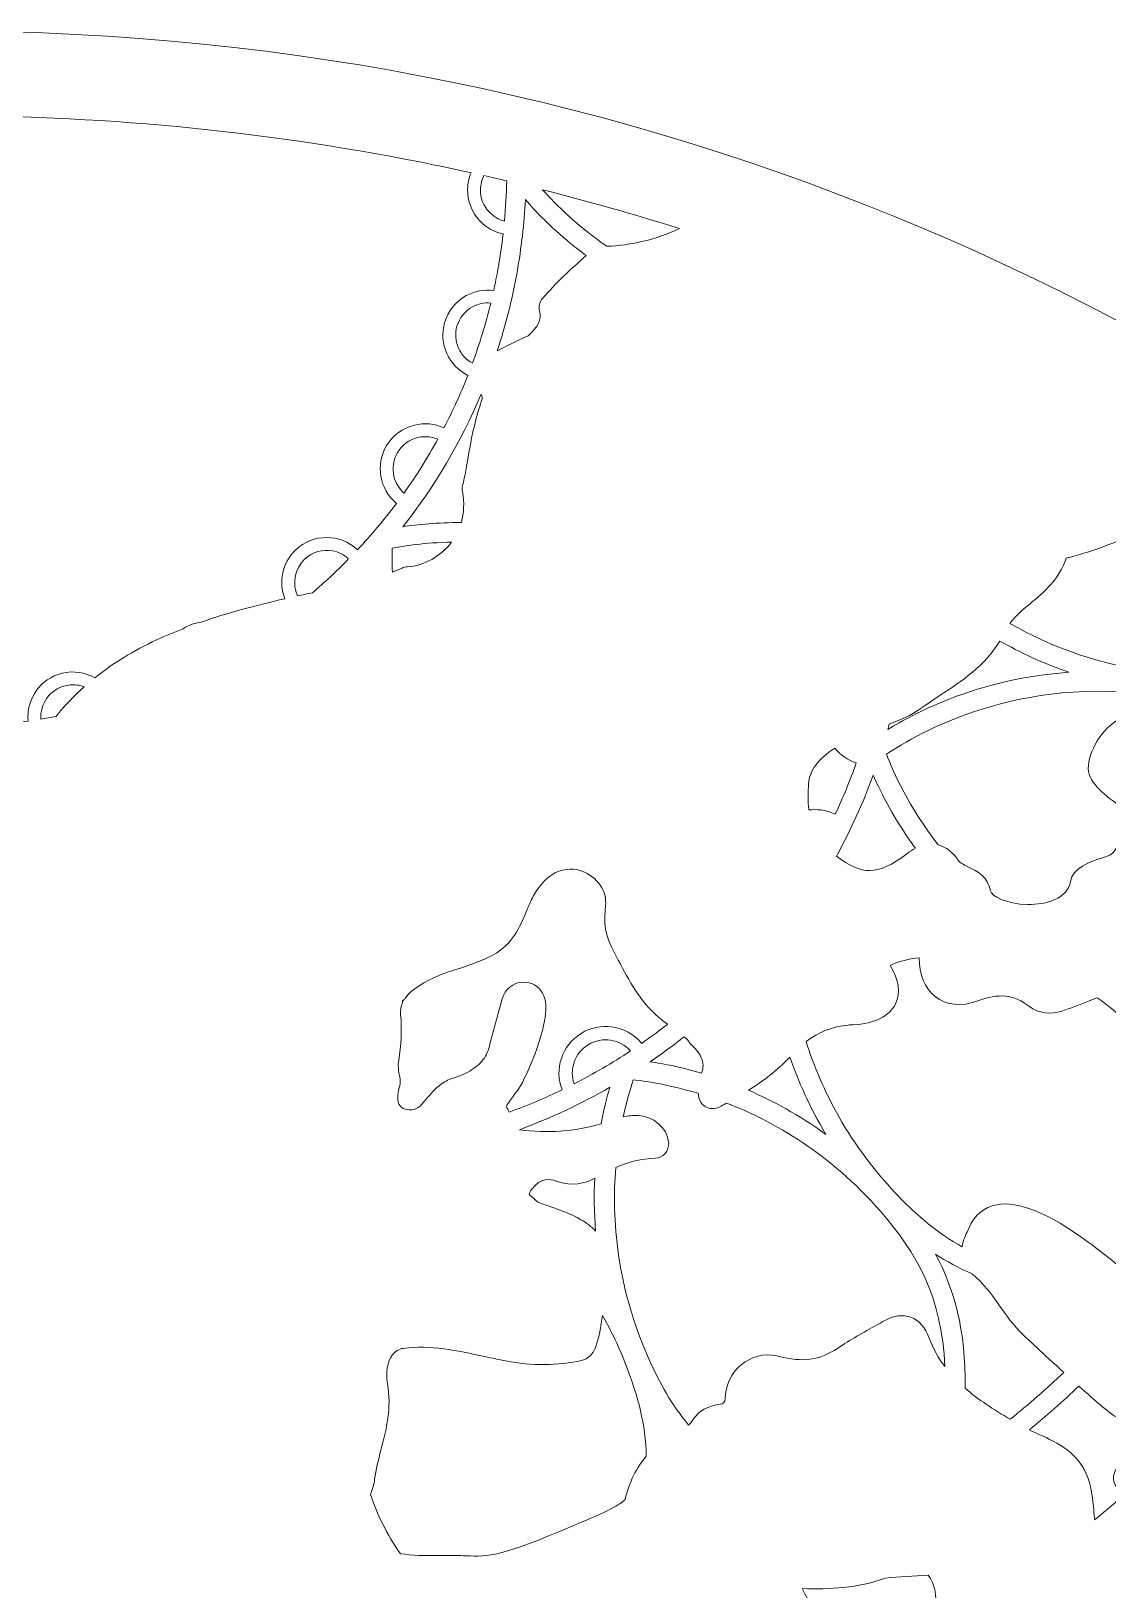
# Model space of a CAD drawing. Header units: millimetres. Extents: x -1844 to 2932, y -490 to 399.
# Drawn here: x -412.5 to -221.7, y 122.3 to 398.6 of the extents above; entities that cross this region are included whole.
import ezdxf

# ---------------------------------------------------------------- set-up
doc = ezdxf.new("R2010")
doc.units = ezdxf.units.MM
doc.header["$MEASUREMENT"] = 0
doc.layers.add('Layer 3', color=7, linetype='Continuous')

# ---------------------------------------------------------------- blocks, each defined once
blk = doc.blocks.new('block 2')
at = {"layer": 'Layer 3', "lineweight": 0}
for points, knots in [([(-427.53, 398.64), (-673.02, 398.64), (-872.03, 199.63), (-872.03, -45.86), (-872.03, -291.35), (-673.02, -490.36), (-427.53, -490.36), (-182.04, -490.36), (16.97, -291.35), (16.97, -45.86), (16.97, 199.63), (-182.04, 398.64), (-427.53, 398.64)], [0, 0, 0, 0, 1, 1, 1, 2, 2, 2, 3, 3, 3, 4, 4, 4, 4]), ([(-423.38, 275.47), (-423.62, 279.58), (-426.99, 282.89), (-431.18, 282.98), (-435.21, 283.06), (-438.6, 280.12), (-439.22, 276.25), (-440.8, 276.46), (-442.38, 276.7), (-443.97, 276.98), (-445.42, 277.24), (-446.86, 277.54), (-448.29, 277.86), (-447.94, 279.68), (-448.23, 281.55), (-449.14, 283.2), (-450.17, 285.06), (-451.86, 286.42), (-453.91, 287.01), (-457.8, 288.14), (-461.85, 286.16), (-463.43, 282.56), (-466.53, 283.8), (-469.55, 285.19), (-472.48, 286.73), (-471.45, 288.52), (-471.15, 290.61), (-471.65, 292.63), (-471.91, 293.69), (-472.38, 294.67), (-473.02, 295.52), (-472.85, 295.76), (-472.67, 296), (-472.49, 296.25), (-471.76, 297.2), (-470.95, 298.1), (-470.32, 298.78), (-470.05, 299.08), (-469.85, 299.44), (-469.74, 299.83), (-469.62, 300.3), (-469.49, 300.76), (-469.36, 301.22), (-468, 305.87), (-466.54, 311.41), (-466.02, 317.27), (-465.81, 319.67), (-465.72, 322.14), (-465.73, 324.85), (-465.74, 325.07), (-465.77, 325.29), (-465.83, 325.5), (-466.27, 327.09), (-466.6, 328.8), (-466.91, 330.44), (-466.91, 330.44), (-467.07, 331.27), (-467.07, 331.27), (-467.08, 331.28), (-467.08, 331.29), (-467.08, 331.31), (-467.08, 331.31), (-467.16, 331.68), (-467.16, 331.68), (-467.22, 331.94), (-467.27, 332.21), (-467.33, 332.47), (-467.49, 333.16), (-467.64, 333.76), (-467.79, 334.32), (-467.96, 334.96), (-468.22, 335.55), (-468.47, 336.13), (-468.68, 336.6), (-468.91, 337.14), (-468.97, 337.45), (-469.03, 337.77), (-469.15, 338.08), (-469.33, 338.35), (-469.33, 338.35), (-469.41, 338.48), (-469.41, 338.48), (-469.55, 338.69), (-469.68, 338.91), (-469.84, 339.12), (-469.94, 339.27), (-470.05, 339.41), (-470.18, 339.56), (-470.34, 339.77), (-470.53, 339.94), (-470.74, 340.08), (-470.8, 340.13), (-470.85, 340.19), (-470.91, 340.24), (-470.97, 340.29), (-471.02, 340.35), (-471.08, 340.4), (-471.19, 340.5), (-471.26, 340.56), (-471.3, 340.61), (-471.48, 340.79), (-471.69, 340.94), (-471.91, 341.06), (-472.26, 341.24), (-472.6, 341.38), (-472.88, 341.49), (-472.98, 341.53), (-473.07, 341.57), (-473.16, 341.61), (-473.27, 341.65), (-473.31, 341.68), (-473.31, 341.68), (-473.51, 341.8), (-473.73, 341.89), (-473.96, 341.94), (-474.15, 341.99), (-474.36, 342.04), (-474.54, 342.07), (-474.54, 342.07), (-474.65, 342.09), (-474.65, 342.09), (-475.21, 342.23), (-475.81, 342.35), (-476.43, 342.44), (-476.57, 342.47), (-476.73, 342.48), (-476.97, 342.5), (-477.2, 342.58), (-477.45, 342.62), (-477.71, 342.62), (-477.71, 342.62), (-477.71, 342.62), (-477.71, 342.62), (-477.95, 342.62), (-478.18, 342.63), (-478.42, 342.63), (-478.83, 342.64), (-479.25, 342.65), (-479.7, 342.64), (-482.31, 342.6), (-484.88, 342.31), (-487.36, 342.03), (-491.65, 341.54), (-495.7, 341.08), (-499.78, 341.86), (-504.87, 342.84), (-509.97, 345.87), (-514.94, 350.86), (-514.75, 351.92), (-514.77, 353.04), (-515.04, 354.15), (-515.55, 356.22), (-516.84, 357.97), (-518.67, 359.07), (-520.07, 359.92), (-521.66, 360.3), (-523.26, 360.2), (-523.65, 360.76), (-524.02, 361.32), (-524.37, 361.9), (-524.7, 364.64), (-524.92, 367.39), (-525.02, 370.16), (-522.28, 370.27), (-519.89, 371.77), (-518.54, 373.97), (-517.06, 374.29), (-515.58, 374.61), (-514.1, 374.91), (-485.81, 380.7), (-456.68, 383.64), (-427.53, 383.64), (-398.38, 383.64), (-369.25, 380.7), (-340.95, 374.91), (-338.81, 374.47), (-336.68, 374.01), (-334.54, 373.54), (-334.92, 372.63), (-335.13, 371.66), (-335.15, 370.64), (-335.19, 368.51), (-334.4, 366.49), (-332.93, 364.95), (-331.81, 363.79), (-330.4, 363.01), (-328.85, 362.68), (-329.09, 360.64), (-329.38, 358.59), (-329.75, 356.54), (-329.98, 355.24), (-330.25, 353.95), (-330.53, 352.67), (-332.2, 352.88), (-333.9, 352.58), (-335.4, 351.75), (-337.27, 350.72), (-338.63, 349.02), (-339.22, 346.97), (-340.31, 343.21), (-338.49, 339.3), (-335.1, 337.61), (-336.36, 334.43), (-337.78, 331.33), (-339.35, 328.31), (-340.98, 329.06), (-342.8, 329.23), (-344.57, 328.8), (-346.64, 328.29), (-348.39, 327), (-349.5, 325.18), (-351.56, 321.76), (-350.75, 317.4), (-347.76, 314.92), (-349.9, 312.06), (-352.2, 309.33), (-354.65, 306.71), (-357.72, 309.6), (-362.57, 309.61), (-365.64, 306.65), (-368.03, 304.36), (-368.67, 300.93), (-367.55, 298.02), (-372.46, 296.9), (-377.46, 295.58), (-382.38, 293.87), (-383.32, 293.74), (-384.26, 293.45), (-385.14, 292.96), (-385.28, 292.88), (-385.41, 292.79), (-385.54, 292.71), (-387.13, 292.09), (-388.71, 291.43), (-390.27, 290.71), (-394.33, 288.84), (-397.98, 286.6), (-401.21, 284.01), (-402.91, 284.97), (-404.96, 285.31), (-407.01, 284.81), (-410.88, 283.86), (-413.39, 280.2), (-413.04, 276.34), (-416.46, 275.87), (-419.91, 275.58), (-423.38, 275.47)], [0, 0, 0, 0, 1, 1, 1, 2, 2, 2, 3, 3, 3, 4, 4, 4, 5, 5, 5, 6, 6, 6, 7, 7, 7, 8, 8, 8, 9, 9, 9, 10, 10, 10, 11, 11, 11, 12, 12, 12, 13, 13, 13, 14, 14, 14, 15, 15, 15, 16, 16, 16, 17, 17, 17, 18, 18, 18, 19, 19, 19, 20, 20, 20, 21, 21, 21, 22, 22, 22, 23, 23, 23, 24, 24, 24, 25, 25, 25, 26, 26, 26, 27, 27, 27, 28, 28, 28, 29, 29, 29, 30, 30, 30, 31, 31, 31, 32, 32, 32, 33, 33, 33, 34, 34, 34, 35, 35, 35, 36, 36, 36, 37, 37, 37, 38, 38, 38, 39, 39, 39, 40, 40, 40, 41, 41, 41, 42, 42, 42, 43, 43, 43, 44, 44, 44, 45, 45, 45, 46, 46, 46, 47, 47, 47, 48, 48, 48, 49, 49, 49, 50, 50, 50, 51, 51, 51, 52, 52, 52, 53, 53, 53, 54, 54, 54, 55, 55, 55, 56, 56, 56, 57, 57, 57, 58, 58, 58, 59, 59, 59, 60, 60, 60, 61, 61, 61, 62, 62, 62, 63, 63, 63, 64, 64, 64, 65, 65, 65, 66, 66, 66, 67, 67, 67, 68, 68, 68, 69, 69, 69, 70, 70, 70, 71, 71, 71, 72, 72, 72, 73, 73, 73, 74, 74, 74, 75, 75, 75, 76, 76, 76, 77, 77, 77, 78, 78, 78, 79, 79, 79, 80, 80, 80, 81, 81, 81, 82, 82, 82, 82]), ([(-332.27, 373.03), (-330.91, 372.72), (-329.56, 372.41), (-328.21, 372.09), (-328.26, 369.72), (-328.4, 367.35), (-328.62, 364.97), (-329.62, 365.23), (-330.54, 365.76), (-331.28, 366.53), (-332.34, 367.63), (-332.9, 369.08), (-332.87, 370.6), (-332.85, 371.46), (-332.64, 372.28), (-332.27, 373.03)], [0, 0, 0, 0, 1, 1, 1, 2, 2, 2, 3, 3, 3, 4, 4, 4, 5, 5, 5, 5]), ([(-297.61, 363.63), (-301.78, 361.7), (-306.1, 360.65), (-310.5, 360.51), (-315.68, 364.12), (-319.45, 367.83), (-321.86, 370.53), (-313.72, 368.46), (-305.63, 366.17), (-297.61, 363.63)], [0, 0, 0, 0, 1, 1, 1, 2, 2, 2, 3, 3, 3, 3]), ([(-324.91, 368.78), (-323.09, 366.67), (-320.44, 363.92), (-316.91, 361.02), (-316.06, 360.32), (-315.12, 359.59), (-314.12, 358.85), (-316.97, 356.41), (-319.56, 353.88), (-321.84, 351.3), (-322.38, 350.69), (-322.59, 349.85), (-322.4, 349.06), (-321.99, 347.37), (-322.63, 346.39), (-324.44, 344.6), (-326.61, 343.67), (-328.44, 342.75), (-329.91, 341.94), (-328.42, 346.48), (-327.24, 351.15), (-326.38, 355.94), (-325.62, 360.22), (-325.13, 364.51), (-324.91, 368.78)], [0, 0, 0, 0, 1, 1, 1, 2, 2, 2, 3, 3, 3, 4, 4, 4, 5, 5, 5, 6, 6, 6, 7, 7, 7, 8, 8, 8, 8]), ([(-334.29, 339.76), (-336.58, 341.01), (-337.78, 343.73), (-337.03, 346.34), (-336.61, 347.8), (-335.64, 349.01), (-334.3, 349.75), (-333.29, 350.3), (-332.17, 350.54), (-331.05, 350.44), (-331.93, 346.8), (-333.01, 343.23), (-334.29, 339.76)], [0, 0, 0, 0, 1, 1, 1, 2, 2, 2, 3, 3, 3, 4, 4, 4, 4]), ([(-332.77, 334.26), (-332.69, 334.05), (-332.61, 333.84), (-332.52, 333.62), (-333.43, 330.99), (-334.15, 328.17), (-334.71, 325.05), (-334.8, 324.53), (-334.89, 324.01), (-334.98, 323.49), (-335.3, 321.68), (-335.63, 319.81), (-336.04, 318.02), (-336.12, 317.69), (-336.13, 317.35), (-336.07, 317.02), (-335.72, 315.01), (-335.77, 313.2), (-336.25, 311.52), (-340.47, 311.55), (-344, 311.19), (-346.62, 310.79), (-340.96, 317.94), (-336.31, 325.82), (-332.77, 334.26)], [0, 0, 0, 0, 1, 1, 1, 2, 2, 2, 3, 3, 3, 4, 4, 4, 5, 5, 5, 6, 6, 6, 7, 7, 7, 8, 8, 8, 8]), ([(-346.42, 316.75), (-347.29, 317.52), (-347.92, 318.53), (-348.2, 319.68), (-348.56, 321.16), (-348.33, 322.69), (-347.54, 324), (-346.76, 325.3), (-345.51, 326.22), (-344.03, 326.58), (-343.24, 326.78), (-342.44, 326.8), (-341.66, 326.66), (-341.24, 326.59), (-340.82, 326.46), (-340.43, 326.29), (-342.24, 323), (-344.24, 319.81), (-346.42, 316.75)], [0, 0, 0, 0, 1, 1, 1, 2, 2, 2, 3, 3, 3, 4, 4, 4, 5, 5, 5, 6, 6, 6, 6]), ([(-235.48, 297.13), (-233.03, 299.17), (-230.28, 301.46), (-229.1, 305.2), (-228.96, 305.25), (-228.78, 305.3), (-228.56, 305.35), (-223.86, 306.53), (-219.39, 308.42), (-215.06, 310.24), (-208.69, 312.92), (-202.63, 315.46), (-195.96, 315.93), (-193.08, 314.08), (-190.23, 312.2), (-187.4, 310.29), (-182.19, 306.77), (-177.06, 303.13), (-172, 299.38), (-173.26, 298.44), (-174.53, 297.44), (-175.8, 296.38), (-182.75, 290.56), (-188.94, 287.35), (-194.92, 285.77), (-194.61, 287.72), (-194.71, 289.79), (-195.96, 291.1), (-197.44, 292.67), (-198.9, 292.91), (-199.86, 292.84), (-202.17, 292.66), (-203.53, 290.72), (-204.52, 289.3), (-204.76, 288.95), (-204.99, 288.62), (-205.16, 288.43), (-205.16, 288.43), (-205.6, 287.92), (-205.6, 287.92), (-206.58, 286.78), (-207.54, 285.66), (-208.53, 284.59), (-209.57, 284.65), (-210.61, 284.73), (-211.67, 284.84), (-222.86, 286.01), (-231.99, 289.59), (-239.07, 293.65), (-238.16, 294.89), (-236.85, 295.99), (-235.48, 297.13)], [0, 0, 0, 0, 1, 1, 1, 2, 2, 2, 3, 3, 3, 4, 4, 4, 5, 5, 5, 6, 6, 6, 7, 7, 7, 8, 8, 8, 9, 9, 9, 10, 10, 10, 11, 11, 11, 12, 12, 12, 13, 13, 13, 14, 14, 14, 15, 15, 15, 16, 16, 16, 17, 17, 17, 17]), ([(-364.06, 305.01), (-362.69, 306.32), (-360.83, 306.82), (-359.1, 306.51), (-358.08, 306.32), (-357.1, 305.87), (-356.29, 305.13), (-356.35, 305.03), (-356.43, 304.9), (-356.52, 304.77), (-358.47, 302.8), (-360.51, 300.9), (-362.64, 299.08), (-363.52, 298.9), (-364.4, 298.71), (-365.28, 298.52), (-366.26, 300.66), (-365.85, 303.28), (-364.06, 305.01)], [0, 0, 0, 0, 1, 1, 1, 2, 2, 2, 3, 3, 3, 4, 4, 4, 5, 5, 5, 6, 6, 6, 6]), ([(-337.98, 308.05), (-339.88, 305.56), (-342.87, 303.85), (-345.82, 303.69), (-346.15, 303.67), (-346.47, 303.59), (-346.77, 303.45), (-347.32, 303.18), (-347.89, 302.94), (-348.47, 302.71), (-348.56, 304.45), (-348.56, 305.89), (-348.52, 306.96), (-346.38, 307.39), (-342.71, 307.97), (-337.98, 308.05)], [0, 0, 0, 0, 1, 1, 1, 2, 2, 2, 3, 3, 3, 4, 4, 4, 5, 5, 5, 5]), ([(-260.44, 275.79), (-258.49, 276.51), (-256.54, 277.32), (-254.8, 278.59), (-253.71, 279.38), (-252.59, 280.12), (-251.4, 280.9), (-247.52, 283.45), (-243.53, 286.09), (-240.82, 290.52), (-237.32, 288.53), (-233.24, 286.59), (-228.59, 284.98), (-237.58, 284.34), (-245.04, 282.14), (-250.42, 279.98), (-254.78, 278.23), (-258.23, 276.35), (-260.69, 274.84), (-260.6, 275.16), (-260.52, 275.48), (-260.44, 275.79)], [0, 0, 0, 0, 1, 1, 1, 2, 2, 2, 3, 3, 3, 4, 4, 4, 5, 5, 5, 6, 6, 6, 7, 7, 7, 7]), ([(-212.49, 280.76), (-212.48, 280.76), (-212.48, 280.76), (-212.47, 280.76), (-214.41, 279.15), (-216.55, 277.81), (-219.08, 276.91), (-222.2, 275.81), (-224.85, 271.53), (-225.14, 268.44), (-225.4, 265.62), (-222.49, 263.44), (-219.92, 261.51), (-219.92, 261.51), (-219.75, 261.38), (-219.75, 261.38), (-219.36, 260.31), (-219.06, 257.02), (-219.91, 254.56), (-220.16, 253.83), (-220.61, 252.9), (-221.36, 252.56), (-221.53, 252.48), (-222.03, 252.31), (-222.44, 252.17), (-225.01, 251.3), (-227.92, 250.31), (-228.32, 247.88), (-228.82, 244.82), (-232.69, 243.77), (-235.86, 243.81), (-239.77, 243.86), (-242.38, 245.39), (-242.49, 246.21), (-242.84, 248.72), (-244.96, 249.75), (-246.37, 250.43), (-247.03, 250.75), (-247.78, 251.11), (-248.02, 251.46), (-249.11, 253.07), (-250.34, 254.03), (-251.75, 254.38), (-256.97, 261.16), (-259.74, 267.33), (-260.93, 270.44), (-255.37, 274.22), (-237.36, 284.63), (-212.49, 280.76)], [0, 0, 0, 0, 1, 1, 1, 2, 2, 2, 3, 3, 3, 4, 4, 4, 5, 5, 5, 6, 6, 6, 7, 7, 7, 8, 8, 8, 9, 9, 9, 10, 10, 10, 11, 11, 11, 12, 12, 12, 13, 13, 13, 14, 14, 14, 15, 15, 15, 16, 16, 16, 16]), ([(-408.09, 277.17), (-408.99, 276.99), (-409.88, 276.83), (-410.79, 276.68), (-410.97, 279.39), (-409.18, 281.92), (-406.46, 282.6), (-405.66, 282.79), (-404.86, 282.81), (-404.1, 282.67), (-403.76, 282.61), (-403.43, 282.52), (-403.1, 282.4), (-404.92, 280.78), (-406.58, 279.03), (-408.09, 277.17)], [0, 0, 0, 0, 1, 1, 1, 2, 2, 2, 3, 3, 3, 4, 4, 4, 5, 5, 5, 5]), ([(-274.72, 265.22), (-274.57, 267.55), (-273.07, 269.61), (-270.09, 271.53), (-269.12, 270.35), (-267.82, 269.42), (-266.28, 268.92), (-267.37, 265.81), (-268.62, 262.77), (-270, 259.8), (-270.82, 260.2), (-271.68, 260.46), (-272.54, 260.57), (-273.25, 260.66), (-273.97, 260.66), (-274.68, 260.57), (-274.85, 262.15), (-274.81, 263.75), (-274.72, 265.22)], [0, 0, 0, 0, 1, 1, 1, 2, 2, 2, 3, 3, 3, 4, 4, 4, 5, 5, 5, 6, 6, 6, 6]), ([(-257.75, 256.6), (-257.15, 255.7), (-256.5, 254.76), (-255.78, 253.78), (-256.29, 253.51), (-256.8, 253.19), (-257.33, 252.79), (-262.53, 248.82), (-265.31, 249.03), (-269.79, 252.36), (-267.27, 256.97), (-265.08, 261.77), (-263.27, 266.74), (-262.12, 264.09), (-260.34, 260.55), (-257.75, 256.6)], [0, 0, 0, 0, 1, 1, 1, 2, 2, 2, 3, 3, 3, 4, 4, 4, 5, 5, 5, 5]), ([(-310.59, 238.91), (-310.14, 237.09), (-309.25, 235.43), (-308.46, 233.97), (-308.33, 233.72), (-308.19, 233.47), (-308.06, 233.22), (-306.2, 229.68), (-304.09, 226), (-300.72, 223.35), (-300.39, 223.09), (-300.05, 222.84), (-299.71, 222.6), (-299.9, 222.45), (-300.08, 222.3), (-300.26, 222.16), (-301.59, 221.14), (-302.93, 220.15), (-304.3, 219.2), (-305.66, 220.86), (-307.58, 221.87), (-309.62, 222.13), (-311.44, 222.37), (-313.34, 222.01), (-315.02, 220.97), (-318.47, 218.85), (-319.82, 214.6), (-318.42, 210.95), (-321.48, 209.47), (-324.61, 208.16), (-327.79, 207), (-327.94, 207.35), (-328.13, 207.68), (-328.33, 208), (-327.94, 208.65), (-327.45, 209.31), (-326.94, 209.99), (-326.64, 210.39), (-326.34, 210.79), (-326.06, 211.2), (-325.41, 212.12), (-323.93, 215.3), (-322.84, 218.4), (-320.67, 224.57), (-321.18, 226.82), (-321.87, 228.09), (-322.57, 229.38), (-323.84, 230.08), (-325.35, 230.03), (-327.08, 229.97), (-328.56, 228.78), (-329.02, 227.07), (-329.02, 227.07), (-331.07, 219.5), (-331.07, 219.5), (-331.37, 218.4), (-331.65, 217.37), (-332.15, 216.6), (-332.68, 215.8), (-333.57, 215.11), (-334.46, 214.49), (-335.28, 213.91), (-336.27, 213.46), (-337.49, 213.1), (-338.33, 212.86), (-339.09, 212.5), (-339.76, 212.01), (-340.96, 211.15), (-341.77, 210.17), (-342.47, 209.3), (-343.66, 207.85), (-344.1, 207.4), (-345.51, 207.41), (-346.46, 207.42), (-347.46, 208.04), (-347.52, 209.21), (-347.57, 209.98), (-347.46, 210.78), (-347.18, 211.75), (-347.07, 212.12), (-347.06, 212.52), (-347.13, 212.91), (-347.44, 214.5), (-347.5, 215.38), (-347.36, 216.17), (-346.89, 218.8), (-346.77, 221.55), (-347.03, 224.34), (-347.04, 224.43), (-347.04, 224.51), (-347.05, 224.6), (-347.06, 225.11), (-346.98, 225.59), (-346.81, 226.06), (-346.73, 226.29), (-346.68, 226.52), (-346.67, 226.76), (-346.62, 226.8), (-346.58, 226.83), (-346.53, 226.87), (-346.38, 226.99), (-346.25, 227.14), (-346.13, 227.29), (-345.03, 228.75), (-342.95, 230.11), (-339.93, 231.34), (-338.88, 231.76), (-337.78, 232.12), (-336.61, 232.49), (-334.65, 233.13), (-332.62, 233.78), (-330.69, 234.83), (-327.18, 236.76), (-325.9, 239.83), (-324.76, 242.54), (-324.47, 243.25), (-324.16, 243.99), (-323.82, 244.69), (-323.03, 246.3), (-320.8, 250.06), (-317.01, 250.09), (-317, 250.09), (-316.99, 250.09), (-316.98, 250.09), (-314.18, 250.09), (-311.48, 248.03), (-310.79, 245.37), (-310.79, 245.35), (-310.79, 245.34), (-310.78, 245.32), (-310.77, 245.28), (-310.76, 245.24), (-310.75, 245.2), (-310.75, 245.17), (-310.74, 245.14), (-310.74, 245.11), (-310.63, 244.47), (-310.69, 243.7), (-310.75, 242.89), (-310.84, 241.7), (-310.95, 240.36), (-310.59, 238.91)], [0, 0, 0, 0, 1, 1, 1, 2, 2, 2, 3, 3, 3, 4, 4, 4, 5, 5, 5, 6, 6, 6, 7, 7, 7, 8, 8, 8, 9, 9, 9, 10, 10, 10, 11, 11, 11, 12, 12, 12, 13, 13, 13, 14, 14, 14, 15, 15, 15, 16, 16, 16, 17, 17, 17, 18, 18, 18, 19, 19, 19, 20, 20, 20, 21, 21, 21, 22, 22, 22, 23, 23, 23, 24, 24, 24, 25, 25, 25, 26, 26, 26, 27, 27, 27, 28, 28, 28, 29, 29, 29, 30, 30, 30, 31, 31, 31, 32, 32, 32, 33, 33, 33, 34, 34, 34, 35, 35, 35, 36, 36, 36, 37, 37, 37, 38, 38, 38, 39, 39, 39, 40, 40, 40, 41, 41, 41, 42, 42, 42, 43, 43, 43, 44, 44, 44, 45, 45, 45, 46, 46, 46, 47, 47, 47, 47]), ([(-267.7, 222.44), (-267.42, 222.47), (-267.14, 222.49), (-266.86, 222.5), (-262.93, 222.71), (-260.39, 223.97), (-259.3, 226.22), (-258.37, 228.17), (-258.7, 230.43), (-260.29, 232.97), (-259.11, 233.67), (-256.59, 234.33), (-255.1, 234.34), (-255.17, 231.46), (-254.17, 229.02), (-252.28, 227.51), (-250.31, 225.95), (-247.63, 225.65), (-244.9, 226.68), (-241, 228.15), (-238.3, 227.87), (-235.59, 225.71), (-234.03, 224.47), (-231.53, 224.35), (-229.98, 224.86), (-228.31, 225.41), (-226.69, 226.06), (-225.11, 226.69), (-224.6, 226.9), (-224.1, 227.1), (-223.6, 227.29), (-215.97, 221.94), (-210.09, 214.56), (-206.34, 200.81), (-205.4, 197.37), (-204.3, 194.18), (-203.11, 191.22), (-206.48, 186.43), (-210.08, 181.78), (-213.89, 177.28), (-215, 177.41), (-216.14, 177.51), (-217.3, 177.59), (-219.58, 179.62), (-222.29, 181.87), (-225.18, 183.98), (-232.27, 189.15), (-237.56, 191.31), (-241.38, 190.59), (-243.64, 190.16), (-245.34, 188.76), (-246.29, 186.54), (-246.36, 186.37), (-246.44, 186.19), (-246.53, 186), (-246.82, 185.39), (-247.31, 184.34), (-247.51, 183.13), (-251.78, 185.49), (-255.35, 188.54), (-258.78, 192.08), (-267.66, 201.27), (-272.52, 211.14), (-275.16, 219.51), (-272.96, 221.18), (-270.39, 222.2), (-267.7, 222.44)], [0, 0, 0, 0, 1, 1, 1, 2, 2, 2, 3, 3, 3, 4, 4, 4, 5, 5, 5, 6, 6, 6, 7, 7, 7, 8, 8, 8, 9, 9, 9, 10, 10, 10, 11, 11, 11, 12, 12, 12, 13, 13, 13, 14, 14, 14, 15, 15, 15, 16, 16, 16, 17, 17, 17, 18, 18, 18, 19, 19, 19, 20, 20, 20, 21, 21, 21, 22, 22, 22, 22]), ([(-316.29, 212.01), (-317.15, 214.57), (-316.18, 217.48), (-313.78, 218.96), (-311.31, 220.48), (-308.14, 219.95), (-306.27, 217.86), (-309.51, 215.71), (-312.86, 213.76), (-316.29, 212.01)], [0, 0, 0, 0, 1, 1, 1, 2, 2, 2, 3, 3, 3, 3]), ([(-295.74, 219.22), (-295.62, 219.04), (-295.47, 218.88), (-295.31, 218.74), (-294.13, 217.71), (-293.51, 216.57), (-293.43, 215.26), (-293.41, 214.89), (-293.53, 214.43), (-293.68, 213.91), (-297.26, 214.97), (-300.38, 215.58), (-302.78, 215.93), (-301.19, 217.03), (-299.63, 218.16), (-298.09, 219.34), (-297.65, 219.68), (-297.22, 220.03), (-296.78, 220.38), (-296.37, 220), (-296.01, 219.62), (-295.74, 219.22)], [0, 0, 0, 0, 1, 1, 1, 2, 2, 2, 3, 3, 3, 4, 4, 4, 5, 5, 5, 6, 6, 6, 7, 7, 7, 7]), ([(-278.03, 216.77), (-276.59, 212.57), (-274.54, 207.89), (-271.65, 203.06), (-276.43, 206.52), (-281.13, 209.04), (-285.36, 210.88), (-282.83, 212.48), (-280.29, 214.38), (-278.03, 216.77)], [0, 0, 0, 0, 1, 1, 1, 2, 2, 2, 3, 3, 3, 3]), ([(-325.96, 203.89), (-320.45, 205.94), (-315.09, 208.44), (-309.94, 211.42), (-310.45, 209.67), (-311.01, 207.49), (-311.49, 204.94), (-316.18, 203.57), (-321.12, 203.21), (-325.96, 203.89)], [0, 0, 0, 0, 1, 1, 1, 2, 2, 2, 3, 3, 3, 3]), ([(-290.55, 207.91), (-290.12, 208.14), (-289.69, 208.37), (-289.26, 208.61), (-280.87, 205.36), (-270.89, 199.61), (-262.03, 189.48), (-255.57, 182.09), (-251.1, 174.29), (-250.58, 161.89), (-251.7, 163.39), (-252.63, 165.05), (-253.34, 166.94), (-254.06, 168.86), (-255.16, 170.11), (-256.62, 170.64), (-258.05, 171.16), (-259.63, 170.95), (-261.31, 170), (-261.77, 169.75), (-262.23, 169.49), (-262.69, 169.24), (-264.98, 167.96), (-267.34, 166.64), (-269.59, 165.13), (-272.71, 163.04), (-275.9, 162.6), (-279.91, 163.7), (-280.07, 163.75), (-280.23, 163.79), (-280.39, 163.82), (-282.59, 164.27), (-284.86, 163.7), (-286.62, 162.26), (-288.44, 160.77), (-289.48, 158.57), (-289.48, 156.22), (-289.48, 156.22), (-289.48, 156.16), (-289.48, 156.16), (-289.48, 155.67), (-289.87, 155.27), (-290.4, 155.21), (-292.55, 154.96), (-294.16, 154.06), (-295.19, 152.52), (-295.42, 152.17), (-295.68, 151.84), (-295.98, 151.53), (-298.94, 155.06), (-301.13, 158.97), (-303.04, 163.25), (-308.77, 176.11), (-309.63, 188.06), (-308.9, 197.21), (-306.68, 198.17), (-304.29, 198.73), (-301.9, 198.84), (-301.22, 198.87), (-300.59, 199.17), (-300.14, 199.67), (-299.69, 200.18), (-299.46, 200.84), (-299.51, 201.51), (-299.72, 204.45), (-302.45, 206.23), (-304.91, 206.4), (-305.86, 206.47), (-306.75, 206.35), (-307.58, 206.15), (-306.97, 208.99), (-306.29, 211.23), (-305.78, 212.71), (-303.41, 212.47), (-299.31, 211.86), (-294.27, 210.34), (-294.27, 210.33), (-294.27, 210.31), (-294.27, 210.3), (-294.25, 210.03), (-294.21, 209.81), (-294.18, 209.64), (-294.03, 208.86), (-293.51, 208.2), (-292.8, 207.86), (-292.08, 207.52), (-291.25, 207.54), (-290.55, 207.91)], [0, 0, 0, 0, 1, 1, 1, 2, 2, 2, 3, 3, 3, 4, 4, 4, 5, 5, 5, 6, 6, 6, 7, 7, 7, 8, 8, 8, 9, 9, 9, 10, 10, 10, 11, 11, 11, 12, 12, 12, 13, 13, 13, 14, 14, 14, 15, 15, 15, 16, 16, 16, 17, 17, 17, 18, 18, 18, 19, 19, 19, 20, 20, 20, 21, 21, 21, 22, 22, 22, 23, 23, 23, 24, 24, 24, 25, 25, 25, 26, 26, 26, 27, 27, 27, 28, 28, 28, 29, 29, 29, 29]), ([(-312.47, 185.91), (-313.2, 186.68), (-314.06, 187.37), (-315.06, 187.94), (-316.85, 188.97), (-318.75, 189.64), (-320.59, 190.28), (-321.33, 190.55), (-322.03, 190.8), (-322.72, 191.07), (-323.23, 191.53), (-323.73, 191.97), (-324.22, 192.39), (-324.2, 192.67), (-324.06, 192.99), (-323.82, 193.31), (-322.16, 195.46), (-320.52, 195.18), (-319.42, 194.79), (-316.52, 193.74), (-314.42, 194.38), (-312.62, 195.28), (-312.76, 192.45), (-312.74, 189.3), (-312.47, 185.91)], [0, 0, 0, 0, 1, 1, 1, 2, 2, 2, 3, 3, 3, 4, 4, 4, 5, 5, 5, 6, 6, 6, 7, 7, 7, 8, 8, 8, 8]), ([(-238.97, 152.55), (-241.97, 154.32), (-244.69, 156.07), (-246.99, 158.07), (-246.81, 168.33), (-248.99, 175.83), (-252.24, 181.85), (-250.28, 180.55), (-248.14, 179.36), (-245.76, 178.33), (-245.74, 178.31), (-245.72, 178.3), (-245.7, 178.28), (-243.8, 176.77), (-242.45, 174.88), (-241.03, 172.87), (-239.76, 171.08), (-238.44, 169.22), (-236.62, 167.45), (-236.34, 167.18), (-233.05, 164.1), (-229.5, 160.86), (-232.57, 157.99), (-235.73, 155.22), (-238.97, 152.55)], [0, 0, 0, 0, 1, 1, 1, 2, 2, 2, 3, 3, 3, 4, 4, 4, 5, 5, 5, 6, 6, 6, 7, 7, 7, 8, 8, 8, 8]), ([(-349.36, 158.9), (-349.7, 160.8), (-349.37, 162.73), (-348.49, 163.93), (-347.98, 164.63), (-347.33, 165.03), (-346.55, 165.13), (-341.76, 165.75), (-337.06, 164.74), (-332.09, 163.67), (-330.87, 163.4), (-329.61, 163.13), (-328.35, 162.89), (-323.82, 162.01), (-319.06, 162.04), (-314.96, 162.98), (-312.5, 163.55), (-312.02, 166.33), (-311.46, 169.55), (-311.39, 170.02), (-311.3, 170.49), (-311.22, 170.93), (-309.67, 168.17), (-308.24, 165.17), (-306.98, 161.92), (-304.97, 156.72), (-303.61, 151.61), (-303.49, 146), (-305.23, 144), (-306.5, 141.42), (-307.25, 138.34), (-307.73, 137.73), (-309.57, 136.5), (-315.43, 134.11), (-315.9, 133.91), (-316.3, 133.75), (-316.6, 133.62), (-329.39, 128.13), (-331.29, 128.2), (-335.46, 128.35), (-336.61, 128.39), (-337.91, 128.44), (-339.6, 128.4), (-342.71, 128.32), (-345.14, 128.45), (-347.03, 128.7), (-349.51, 132.2), (-351.19, 135.68), (-352.33, 139.23), (-352.01, 140.17), (-351.74, 141.07), (-351.62, 141.92), (-351.4, 143.61), (-350.97, 145.29), (-350.51, 147.07), (-349.56, 150.77), (-348.58, 154.58), (-349.36, 158.9)], [0, 0, 0, 0, 1, 1, 1, 2, 2, 2, 3, 3, 3, 4, 4, 4, 5, 5, 5, 6, 6, 6, 7, 7, 7, 8, 8, 8, 9, 9, 9, 10, 10, 10, 11, 11, 11, 12, 12, 12, 13, 13, 13, 14, 14, 14, 15, 15, 15, 16, 16, 16, 17, 17, 17, 18, 18, 18, 19, 19, 19, 19]), ([(-209.59, 150.56), (-208.64, 150.61), (-207.74, 150.65), (-206.77, 150.57), (-208.96, 148.34), (-211.18, 146.15), (-213.45, 144.02), (-214.09, 144.07), (-214.79, 144.19), (-215.52, 144.31), (-216.32, 144.44), (-217.14, 144.58), (-218, 144.65), (-218.92, 144.73), (-219.81, 144.29), (-220.31, 143.52), (-220.81, 142.74), (-220.85, 141.75), (-220.39, 140.94), (-219.93, 140.11), (-219.71, 139.25), (-219.68, 138.4), (-221.11, 137.15), (-222.55, 135.93), (-224.01, 134.72), (-224.08, 135.29), (-224.14, 135.88), (-224.19, 136.5), (-224.36, 138.31), (-224.52, 140.19), (-225.18, 142.03), (-226.81, 146.64), (-230.58, 148.36), (-233.91, 149.88), (-234.49, 150.14), (-235.05, 150.4), (-235.58, 150.66), (-232.59, 153.16), (-229.66, 155.75), (-226.81, 158.43), (-223.98, 155.89), (-221.43, 153.68), (-220.59, 153.18), (-215.67, 150.27), (-212.44, 150.42), (-209.59, 150.56)], [0, 0, 0, 0, 1, 1, 1, 2, 2, 2, 3, 3, 3, 4, 4, 4, 5, 5, 5, 6, 6, 6, 7, 7, 7, 8, 8, 8, 9, 9, 9, 10, 10, 10, 11, 11, 11, 12, 12, 12, 13, 13, 13, 14, 14, 14, 15, 15, 15, 15]), ([(-249.85, 106.22), (-249.84, 106.2), (-249.82, 106.17), (-249.81, 106.14), (-254.71, 105.97), (-259.58, 105.62), (-264.41, 105.08), (-269.72, 111.46), (-273.42, 117.74), (-275.84, 122.53), (-271, 122.44), (-266.06, 122.52), (-261.12, 124.41), (-258.61, 124.62), (-256.09, 124.8), (-253.56, 124.92), (-252.73, 123.91), (-252.23, 122.45), (-252.2, 120.8), (-252.19, 119.95), (-251.88, 119.27), (-251.67, 118.82), (-251.64, 118.74), (-251.59, 118.64), (-251.56, 118.57), (-251.49, 118.07), (-251.39, 117.58), (-251.3, 117.11), (-251.12, 116.2), (-250.91, 115.16), (-251.06, 114.66), (-251.85, 112.06), (-251.4, 108.9), (-249.85, 106.22)], [0, 0, 0, 0, 1, 1, 1, 2, 2, 2, 3, 3, 3, 4, 4, 4, 5, 5, 5, 6, 6, 6, 7, 7, 7, 8, 8, 8, 9, 9, 9, 10, 10, 10, 11, 11, 11, 11])]:
    blk.add_open_spline(points, degree=3, knots=knots, dxfattribs=at)

msp = doc.modelspace()

# ---------------------------------------------------------------- block references
at = {"layer": 'Layer 3'}
msp.add_blockref('block 2', (0, 0), dxfattribs=at)

doc.saveas('drawing.dxf')
